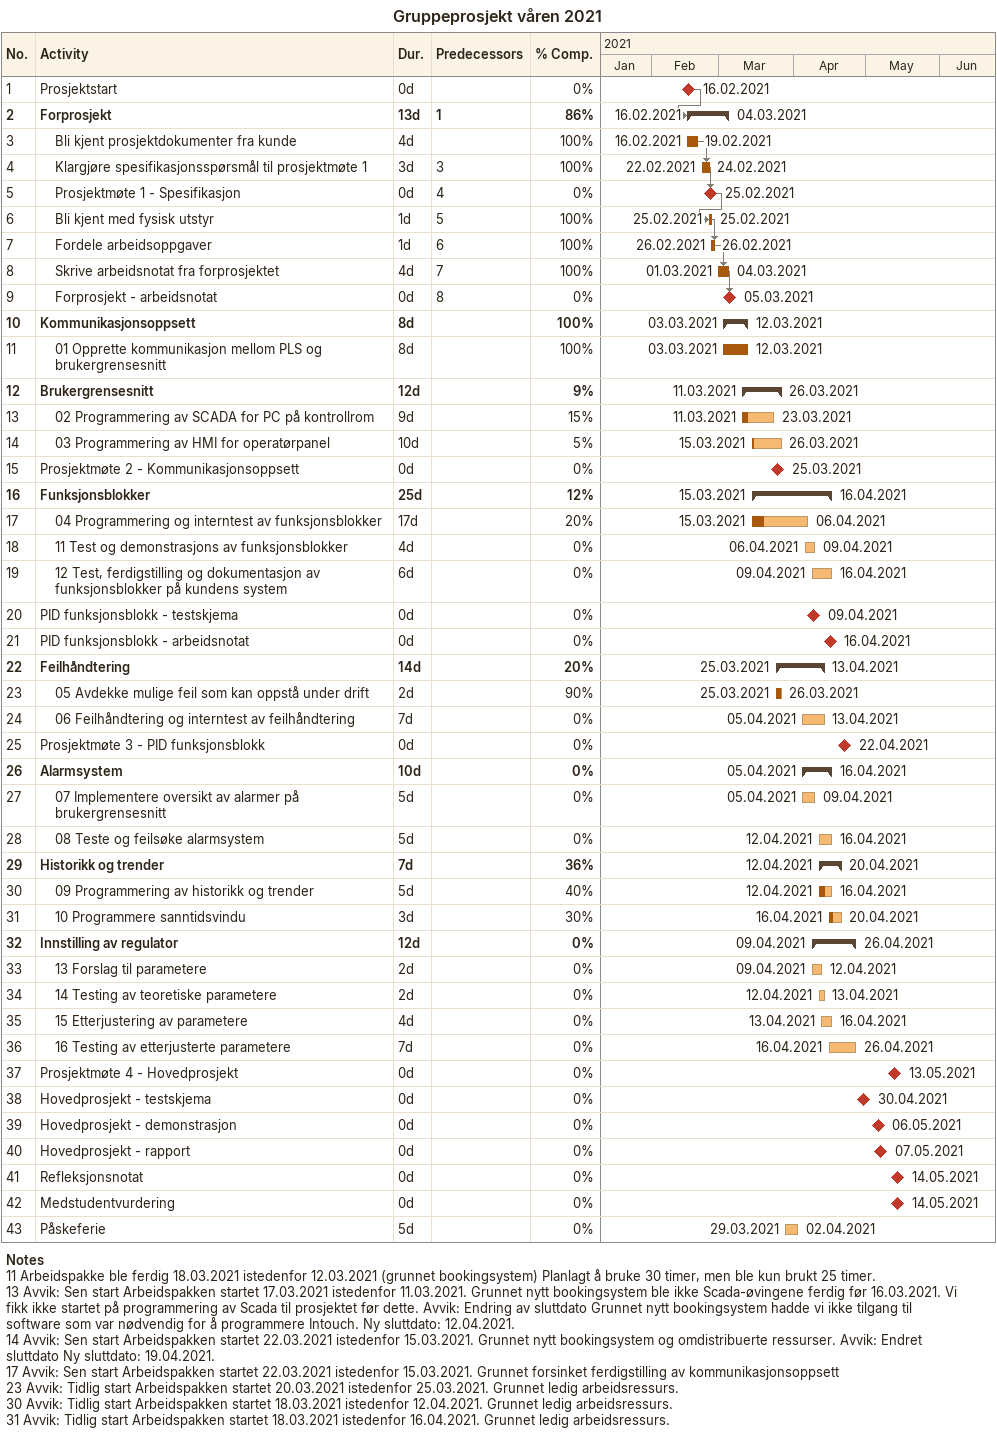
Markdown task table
Gruppeprosjekt våren 2021

| ID | Level | Task | Duration | Start | Finish | Predecessors | % complete |
|---|---|---|---|---|---|---|---|
| 1 | 1 | Prosjektstart | 0d | 2021-02-16 | 2021-02-16 |  | 0 |
| 2 | 1 | **Forprosjekt** | 13d | 2021-02-16 | 2021-03-04 | 1 | 86 |
| 3 | 2 | Bli kjent prosjektdokumenter fra kunde | 4d | 2021-02-16 | 2021-02-19 |  | 100 |
| 4 | 2 | Klargjøre spesifikasjonsspørsmål til prosjektmøte 1 | 3d | 2021-02-22 | 2021-02-24 | 3 | 100 |
| 5 | 2 | Prosjektmøte 1 - Spesifikasjon | 0d | 2021-02-25 | 2021-02-25 | 4 | 0 |
| 6 | 2 | Bli kjent med fysisk utstyr | 1d | 2021-02-25 | 2021-02-25 | 5 | 100 |
| 7 | 2 | Fordele arbeidsoppgaver | 1d | 2021-02-26 | 2021-02-26 | 6 | 100 |
| 8 | 2 | Skrive arbeidsnotat fra forprosjektet | 4d | 2021-03-01 | 2021-03-04 | 7 | 100 |
| 9 | 2 | Forprosjekt - arbeidsnotat | 0d | 2021-03-05 | 2021-03-05 | 8 | 0 |
| 10 | 1 | **Kommunikasjonsoppsett** | 8d | 2021-03-03 | 2021-03-12 |  | 100 |
| 11 | 2 | 01 Opprette kommunikasjon mellom PLS og brukergrensesnitt | 8d | 2021-03-03 | 2021-03-12 |  | 100 |
| 12 | 1 | **Brukergrensesnitt** | 12d | 2021-03-11 | 2021-03-26 |  | 9 |
| 13 | 2 | 02 Programmering av SCADA for PC på kontrollrom | 9d | 2021-03-11 | 2021-03-23 |  | 15 |
| 14 | 2 | 03 Programmering av HMI for operatørpanel | 10d | 2021-03-15 | 2021-03-26 |  | 5 |
| 15 | 1 | Prosjektmøte 2 - Kommunikasjonsoppsett | 0d | 2021-03-25 | 2021-03-25 |  | 0 |
| 16 | 1 | **Funksjonsblokker** | 25d | 2021-03-15 | 2021-04-16 |  | 12 |
| 17 | 2 | 04 Programmering og interntest av funksjonsblokker | 17d | 2021-03-15 | 2021-04-06 |  | 20 |
| 18 | 2 | 11 Test og demonstrasjons av funksjonsblokker | 4d | 2021-04-06 | 2021-04-09 |  | 0 |
| 19 | 2 | 12 Test, ferdigstilling og dokumentasjon av funksjonsblokker på kundens system | 6d | 2021-04-09 | 2021-04-16 |  | 0 |
| 20 | 1 | PID funksjonsblokk - testskjema | 0d | 2021-04-09 | 2021-04-09 |  | 0 |
| 21 | 1 | PID funksjonsblokk - arbeidsnotat | 0d | 2021-04-16 | 2021-04-16 |  | 0 |
| 22 | 1 | **Feilhåndtering** | 14d | 2021-03-25 | 2021-04-13 |  | 20 |
| 23 | 2 | 05 Avdekke mulige feil som kan oppstå under drift | 2d | 2021-03-25 | 2021-03-26 |  | 90 |
| 24 | 2 | 06 Feilhåndtering og interntest av feilhåndtering | 7d | 2021-04-05 | 2021-04-13 |  | 0 |
| 25 | 1 | Prosjektmøte 3 - PID funksjonsblokk | 0d | 2021-04-22 | 2021-04-22 |  | 0 |
| 26 | 1 | **Alarmsystem** | 10d | 2021-04-05 | 2021-04-16 |  | 0 |
| 27 | 2 | 07 Implementere oversikt av alarmer på brukergrensesnitt | 5d | 2021-04-05 | 2021-04-09 |  | 0 |
| 28 | 2 | 08 Teste og feilsøke alarmsystem | 5d | 2021-04-12 | 2021-04-16 |  | 0 |
| 29 | 1 | **Historikk og trender** | 7d | 2021-04-12 | 2021-04-20 |  | 36 |
| 30 | 2 | 09 Programmering av historikk og trender | 5d | 2021-04-12 | 2021-04-16 |  | 40 |
| 31 | 2 | 10 Programmere sanntidsvindu | 3d | 2021-04-16 | 2021-04-20 |  | 30 |
| 32 | 1 | **Innstilling av regulator** | 12d | 2021-04-09 | 2021-04-26 |  | 0 |
| 33 | 2 | 13 Forslag til parametere | 2d | 2021-04-09 | 2021-04-12 |  | 0 |
| 34 | 2 | 14 Testing av teoretiske parametere | 2d | 2021-04-12 | 2021-04-13 |  | 0 |
| 35 | 2 | 15 Etterjustering av parametere | 4d | 2021-04-13 | 2021-04-16 |  | 0 |
| 36 | 2 | 16 Testing av etterjusterte parametere | 7d | 2021-04-16 | 2021-04-26 |  | 0 |
| 37 | 1 | Prosjektmøte 4 - Hovedprosjekt | 0d | 2021-05-13 | 2021-05-13 |  | 0 |
| 38 | 1 | Hovedprosjekt - testskjema | 0d | 2021-04-30 | 2021-04-30 |  | 0 |
| 39 | 1 | Hovedprosjekt - demonstrasjon | 0d | 2021-05-06 | 2021-05-06 |  | 0 |
| 40 | 1 | Hovedprosjekt - rapport | 0d | 2021-05-07 | 2021-05-07 |  | 0 |
| 41 | 1 | Refleksjonsnotat | 0d | 2021-05-14 | 2021-05-14 |  | 0 |
| 42 | 1 | Medstudentvurdering | 0d | 2021-05-14 | 2021-05-14 |  | 0 |
| 43 | 1 | Påskeferie | 5d | 2021-03-29 | 2021-04-02 |  | 0 |

Notes
- 11: Arbeidspakke ble ferdig 18.03.2021 istedenfor 12.03.2021 (grunnet bookingsystem) Planlagt å bruke 30 timer, men ble kun brukt 25 timer.
- 13: Avvik: Sen start Arbeidspakken startet 17.03.2021 istedenfor 11.03.2021. Grunnet nytt bookingsystem ble ikke Scada-øvingene ferdig før 16.03.2021. Vi fikk ikke startet på programmering av Scada til prosjektet før dette. Avvik: Endring av sluttdato Grunnet nytt bookingsystem hadde vi ikke tilgang til software som var nødvendig for å programmere Intouch. Ny sluttdato: 12.04.2021.
- 14: Avvik: Sen start Arbeidspakken startet 22.03.2021 istedenfor 15.03.2021. Grunnet nytt bookingsystem og omdistribuerte ressurser. Avvik: Endret sluttdato Ny sluttdato: 19.04.2021.
- 17: Avvik: Sen start Arbeidspakken startet 22.03.2021 istedenfor 15.03.2021. Grunnet forsinket ferdigstilling av kommunikasjonsoppsett
- 23: Avvik: Tidlig start Arbeidspakken startet 20.03.2021 istedenfor 25.03.2021. Grunnet ledig arbeidsressurs.
- 30: Avvik: Tidlig start Arbeidspakken startet 18.03.2021 istedenfor 12.04.2021. Grunnet ledig arbeidsressurs.
- 31: Avvik: Tidlig start Arbeidspakken startet 18.03.2021 istedenfor 16.04.2021. Grunnet ledig arbeidsressurs.
